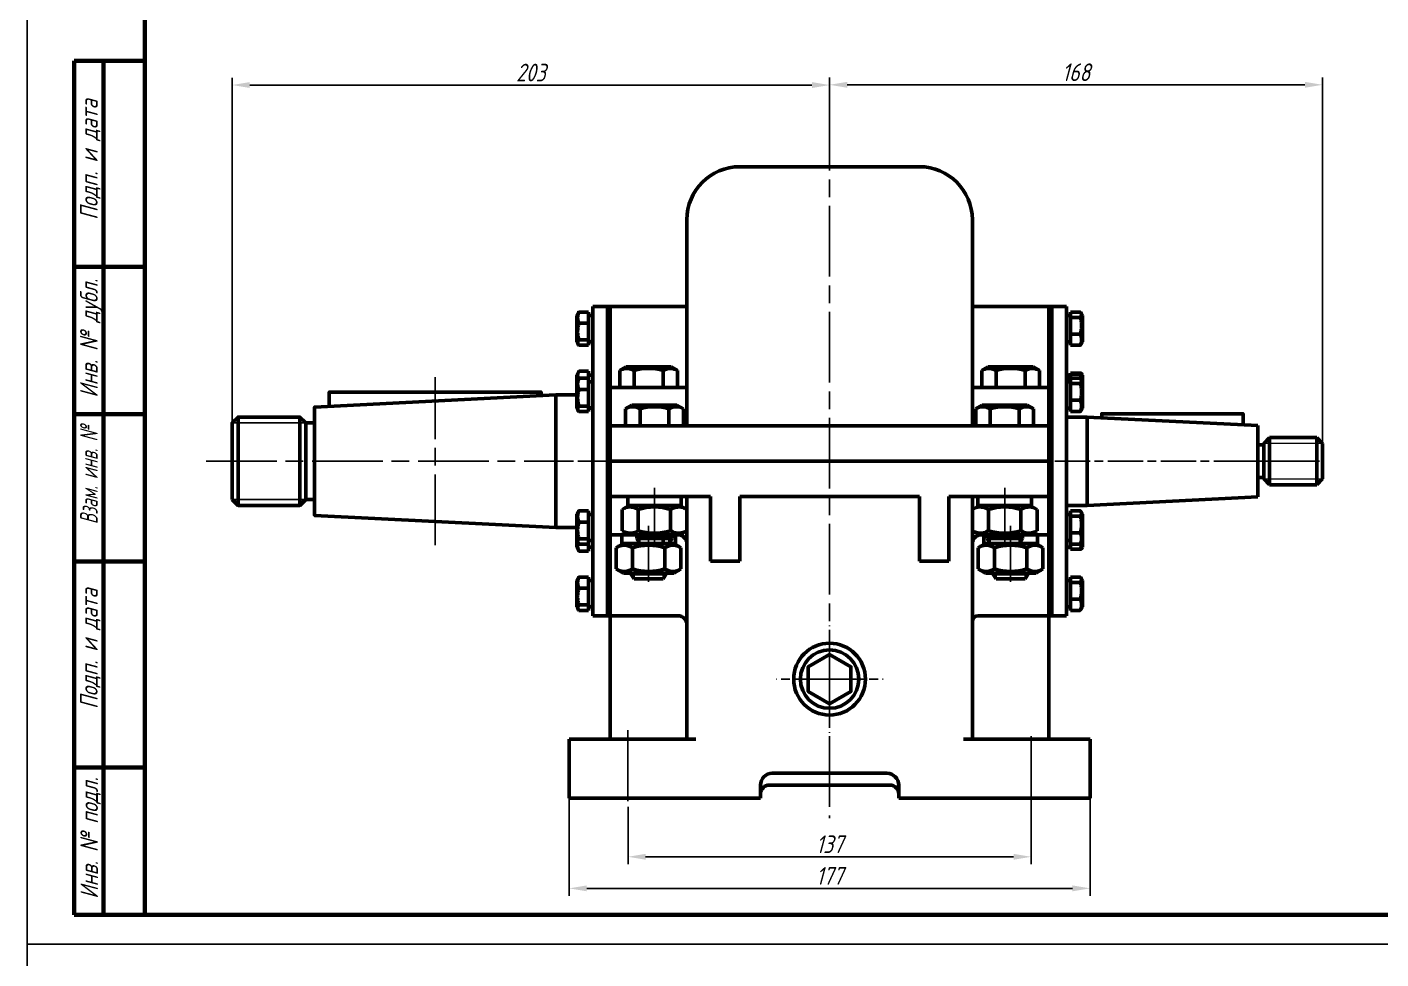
# Model space of a CAD drawing. Header units: millimetres. Extents: x 5133 to 6360, y 1254 to 2395.
# Drawn here: x 5136.1 to 5366.1, y 1548.4 to 1706.6 of the extents above; entities that cross this region are included whole.
import ezdxf
from ezdxf.enums import TextEntityAlignment as Align

# ---------------------------------------------------------------- set-up
doc = ezdxf.new("R2010")
doc.units = ezdxf.units.MM
for name, pattern in [('AM_ISO08W050', [18, 12, -1.5, 3, -1.5]), ('AM_ISO08W050x2', [9, 6, -0.75, 1.5, -0.75]), ('Amconstr', [9999, 9999, 0])]:
    doc.linetypes.add(name, pattern=pattern)
for name, color, linetype, lineweight in [('AM_0N', 7, 'Continuous', 50), ('AM_4N', 3, 'Continuous', 25), ('AM_7', 4, 'AM_ISO08W050', 25), ('AM_7N', 4, 'AM_ISO08W050', 25), ('AM_CL', 1, 'Amconstr', 25), ('AM_VIS', 7, 'Continuous', 50)]:
    doc.layers.add(name, color=color, linetype=linetype, lineweight=lineweight)
doc.styles.add('GOST', font='GOST.shx', dxfattribs={"oblique": 15})
doc.dimstyles.new('GOST', dxfattribs={"dimscale": 0, "dimtxt": 3, "dimasz": 3, "dimexe": 1.25, "dimexo": 0, "dimtad": 1, "dimtoh": 1, "dimdec": 3, "dimdsep": 46, "dimtxsty": 'GOST', "dimcen": 5, "dimadec": 3, "dimazin": 2, "dimtfac": 1, "dimtdec": 4, "dimtmove": 1, "dimatfit": 3, "dimfxl": 0, "dimtolj": 1, "dimtzin": 0, "dimarcsym": 0})

# ---------------------------------------------------------------- blocks, each defined once
blk = doc.blocks.new('*D27')
at = {"color": 0, "lineweight": -2}
for p, q in [((5238.16, 1574.16), (5238.16, 1564.44)), ((5306.66, 1574.16), (5306.66, 1564.44)), ((5241.16, 1565.69), (5303.66, 1565.69))]:
    blk.add_line(p, q, dxfattribs=at)
at = {"color": 0, "lineweight": 20}
for points in [[(5241.16, 1566.19), (5241.16, 1565.19), (5238.16, 1565.69)], [(5303.66, 1566.19), (5303.66, 1565.19), (5306.66, 1565.69)]]:
    blk.add_solid(points, dxfattribs=at)
at = {"layer": 'Defpoints', "color": 0, "lineweight": 20}
for p in [(5238.16, 1574.16), (5306.66, 1574.16), (5306.66, 1565.69)]:
    blk.add_point(p, dxfattribs=at)
at = {"color": 0, "lineweight": 20, "insert": (5272.41, 1567.82), "char_height": 3, "attachment_point": 5, "style": 'GOST'}
blk.add_mtext('\\A1;\\A1;137 ', dxfattribs=at)
blk = doc.blocks.new('*D28')
at = {"color": 0, "lineweight": -2}
for p, q in [((5272.41, 1694.2), (5272.41, 1698.02)), ((5356.16, 1635.86), (5356.16, 1698.02)), ((5275.41, 1696.77), (5353.16, 1696.77))]:
    blk.add_line(p, q, dxfattribs=at)
at = {"color": 0, "lineweight": 20}
for points in [[(5275.41, 1697.27), (5275.41, 1696.27), (5272.41, 1696.77)], [(5353.16, 1697.27), (5353.16, 1696.27), (5356.16, 1696.77)]]:
    blk.add_solid(points, dxfattribs=at)
at = {"layer": 'Defpoints', "color": 0, "lineweight": 20}
for p in [(5356.16, 1696.77), (5272.41, 1694.2), (5356.16, 1635.86)]:
    blk.add_point(p, dxfattribs=at)
at = {"color": 0, "lineweight": 20, "insert": (5314.28, 1698.9), "char_height": 3, "attachment_point": 5, "style": 'GOST'}
blk.add_mtext('\\A1;\\A1;168 ', dxfattribs=at)
blk = doc.blocks.new('*D29')
at = {"color": 0, "lineweight": -2}
for p, q in [((5170.91, 1639.36), (5170.91, 1697.98)), ((5272.41, 1694.2), (5272.41, 1697.98)), ((5173.91, 1696.73), (5269.41, 1696.73))]:
    blk.add_line(p, q, dxfattribs=at)
at = {"color": 0, "lineweight": 20}
for points in [[(5173.91, 1697.23), (5173.91, 1696.23), (5170.91, 1696.73)], [(5269.41, 1697.23), (5269.41, 1696.23), (5272.41, 1696.73)]]:
    blk.add_solid(points, dxfattribs=at)
at = {"layer": 'Defpoints', "color": 0, "lineweight": 20}
for p in [(5272.41, 1696.73), (5272.41, 1694.2), (5170.91, 1639.36)]:
    blk.add_point(p, dxfattribs=at)
at = {"color": 0, "lineweight": 20, "insert": (5221.66, 1698.85), "char_height": 3, "attachment_point": 5, "style": 'GOST'}
blk.add_mtext('\\A1;\\A1;203 ', dxfattribs=at)
blk = doc.blocks.new('*D40')
at = {"color": 0, "lineweight": -2}
for p, q in [((5228.16, 1575.66), (5228.16, 1559.08)), ((5316.66, 1575.66), (5316.66, 1559.08)), ((5231.16, 1560.33), (5313.66, 1560.33))]:
    blk.add_line(p, q, dxfattribs=at)
at = {"color": 0, "lineweight": 20}
for points in [[(5231.16, 1560.83), (5231.16, 1559.83), (5228.16, 1560.33)], [(5313.66, 1560.83), (5313.66, 1559.83), (5316.66, 1560.33)]]:
    blk.add_solid(points, dxfattribs=at)
at = {"layer": 'Defpoints', "color": 0, "lineweight": 20}
for p in [(5228.16, 1575.66), (5316.66, 1575.66), (5316.66, 1560.33)]:
    blk.add_point(p, dxfattribs=at)
at = {"color": 0, "lineweight": 20, "insert": (5272.41, 1562.45), "char_height": 3, "attachment_point": 5, "style": 'GOST'}
blk.add_mtext('\\A1;\\A1;177 ', dxfattribs=at)

msp = doc.modelspace()

# ---------------------------------------------------------------- linework, layer by layer
at = {"color": 1, "lineweight": 25}
for p, q in [((5136.07034, 1550.85127), (5136.07034, 2391.85127)), ((5730.07034, 1550.85127), (5136.07034, 1550.85127)), ((5136.07034, 1253.85127), (5136.07034, 1550.85127)), ((5136.07034, 1550.85127), (5556.07034, 1550.85127))]:
    msp.add_line(p, q, dxfattribs=at)
at = {"color": 7, "lineweight": 60}
for p, q in [((5156.07034, 1555.85127), (5156.07034, 2386.85127)), ((5156.07034, 1700.85127), (5144.07034, 1700.85127)), ((5144.07034, 1555.85127), (5144.07034, 1700.85127)), ((5149.07034, 1555.85127), (5149.07034, 1700.85127)), ((5156.07034, 1700.85127), (5156.07034, 1555.85127)), ((5156.07034, 1665.85127), (5144.07034, 1665.85127)), ((5156.07034, 1640.85127), (5144.07034, 1640.85127)), ((5156.07034, 1615.85127), (5144.07034, 1615.85127)), ((5156.07034, 1580.85127), (5144.07034, 1580.85127)), ((5156.07034, 1555.85127), (5144.07034, 1555.85127)), ((5725.07034, 1555.85127), (5156.07034, 1555.85127))]:
    msp.add_line(p, q, dxfattribs=at)
at = {"color": 5, "lineweight": 20}
for p, q in [((5356.15668, 1635.86226), (5346.15668, 1635.86226)), ((5346.15668, 1629.86226), (5356.15668, 1629.86226))]:
    msp.add_line(p, q, dxfattribs=at)
at = {"layer": 'AM_0N'}
for p, q in [((5236.74793, 1648.23655), (5237.83168, 1648.86226)), ((5236.74793, 1648.23655), (5236.74793, 1645.36226)), ((5245.48168, 1648.86226), (5237.83168, 1648.86226)), ((5239.20167, 1648.23655), (5239.20167, 1645.36226)), ((5244.1117, 1648.23655), (5244.1117, 1645.36226)), ((5246.56543, 1648.23655), (5245.48168, 1648.86226)), ((5246.56543, 1648.23655), (5246.56543, 1645.36226)), ((5298.24793, 1648.23655), (5299.33168, 1648.86226)), ((5298.24793, 1648.23655), (5298.24793, 1645.36226)), ((5306.98168, 1648.86226), (5299.33168, 1648.86226)), ((5300.70167, 1648.23655), (5300.70167, 1645.36226)), ((5305.6117, 1648.23655), (5305.6117, 1645.36226)), ((5308.06543, 1648.23655), (5306.98168, 1648.86226)), ((5308.06543, 1648.23655), (5308.06543, 1645.36226)), ((5236.74793, 1645.36226), (5238.65668, 1645.36226)), ((5244.65668, 1645.36226), (5238.65668, 1645.36226)), ((5238.65668, 1645.36226), (5244.65668, 1645.36226)), ((5244.65668, 1645.36226), (5246.56543, 1645.36226)), ((5298.24793, 1645.36226), (5300.15668, 1645.36226)), ((5306.15668, 1645.36226), (5300.15668, 1645.36226)), ((5300.15668, 1645.36226), (5306.15668, 1645.36226)), ((5306.15668, 1645.36226), (5308.06543, 1645.36226)), ((5237.74793, 1641.73655), (5238.83168, 1642.36226)), ((5246.48168, 1642.36226), (5238.83168, 1642.36226)), ((5247.56543, 1641.73655), (5246.48168, 1642.36226)), ((5297.24793, 1641.73655), (5298.33168, 1642.36226)), ((5305.98168, 1642.36226), (5298.33168, 1642.36226)), ((5307.06543, 1641.73655), (5305.98168, 1642.36226)), ((5237.74793, 1641.73655), (5237.74793, 1638.86226)), ((5240.20167, 1641.73655), (5240.20167, 1638.86226)), ((5245.1117, 1641.73655), (5245.1117, 1638.86226)), ((5247.56543, 1641.73655), (5247.56543, 1638.86226)), ((5297.24793, 1641.73655), (5297.24793, 1638.86226)), ((5299.70167, 1641.73655), (5299.70167, 1638.86226)), ((5304.6117, 1641.73655), (5304.6117, 1638.86226)), ((5307.06543, 1641.73655), (5307.06543, 1638.86226)), ((5237.74793, 1638.86226), (5239.65668, 1638.86226)), ((5245.65668, 1638.86226), (5239.65668, 1638.86226)), ((5239.65668, 1638.86226), (5245.65668, 1638.86226)), ((5245.65668, 1638.86226), (5247.56543, 1638.86226)), ((5297.24793, 1638.86226), (5299.15668, 1638.86226)), ((5305.15668, 1638.86226), (5299.15668, 1638.86226)), ((5299.15668, 1638.86226), (5305.15668, 1638.86226)), ((5305.15668, 1638.86226), (5307.06543, 1638.86226)), ((5238.10668, 1626.86226), (5238.10668, 1625.36226)), ((5241.81073, 1626.86226), (5238.10668, 1626.86226)), ((5247.20668, 1626.86226), (5242.41073, 1626.86226)), ((5247.20668, 1625.36226), (5247.20668, 1626.86226)), ((5297.60668, 1626.86226), (5297.60668, 1625.36226)), ((5301.31073, 1626.86226), (5297.60668, 1626.86226)), ((5306.70668, 1626.86226), (5301.91073, 1626.86226)), ((5306.70668, 1625.36226), (5306.70668, 1626.86226)), ((5237.17043, 1624.66294), (5238.38168, 1625.36226)), ((5237.17043, 1624.66294), (5237.17043, 1621.06157)), ((5242.35668, 1625.36226), (5238.10668, 1625.36226)), ((5246.93168, 1625.36226), (5238.38168, 1625.36226)), ((5239.91356, 1624.66294), (5239.91356, 1621.06157)), ((5247.20668, 1625.36226), (5242.95668, 1625.36226)), ((5245.39981, 1624.66294), (5245.39981, 1621.06157)), ((5248.14293, 1624.66294), (5246.93168, 1625.36226)), ((5248.14293, 1624.66294), (5248.14293, 1621.06157)), ((5296.67043, 1624.66294), (5297.88168, 1625.36226)), ((5296.67043, 1624.66294), (5296.67043, 1621.06157)), ((5301.85668, 1625.36226), (5297.60668, 1625.36226)), ((5306.43168, 1625.36226), (5297.88168, 1625.36226)), ((5299.41356, 1624.66294), (5299.41356, 1621.06157)), ((5306.70668, 1625.36226), (5302.45668, 1625.36226)), ((5304.89981, 1624.66294), (5304.89981, 1621.06157)), ((5307.64293, 1624.66294), (5306.43168, 1625.36226)), ((5307.64293, 1624.66294), (5307.64293, 1621.06157)), ((5237.10668, 1620.36226), (5237.10668, 1618.86226)), ((5240.81073, 1620.36226), (5237.10668, 1620.36226)), ((5237.17043, 1621.06157), (5238.38168, 1620.36226)), ((5246.93168, 1620.36226), (5238.38168, 1620.36226)), ((5239.65668, 1620.36226), (5239.65668, 1619.73726)), ((5240.19345, 1618.86226), (5239.65668, 1619.73726)), ((5239.65668, 1619.73726), (5245.65668, 1619.73726)), ((5246.20668, 1620.36226), (5241.41073, 1620.36226)), ((5245.65668, 1619.73726), (5245.11992, 1618.86226)), ((5245.65668, 1620.36226), (5245.65668, 1619.73726)), ((5246.20668, 1618.86226), (5246.20668, 1620.36226)), ((5248.14293, 1621.06157), (5246.93168, 1620.36226)), ((5296.67043, 1621.06157), (5297.88168, 1620.36226)), ((5306.43168, 1620.36226), (5297.88168, 1620.36226)), ((5298.60668, 1620.36226), (5298.60668, 1618.86226)), ((5302.31073, 1620.36226), (5298.60668, 1620.36226)), ((5299.15668, 1620.36226), (5299.15668, 1619.73726)), ((5299.69345, 1618.86226), (5299.15668, 1619.73726)), ((5299.15668, 1619.73726), (5305.15668, 1619.73726)), ((5307.70668, 1620.36226), (5302.91073, 1620.36226)), ((5305.15668, 1619.73726), (5304.61992, 1618.86226)), ((5305.15668, 1620.36226), (5305.15668, 1619.73726)), ((5307.64293, 1621.06157), (5306.43168, 1620.36226)), ((5307.70668, 1618.86226), (5307.70668, 1620.36226)), ((5236.17043, 1618.16294), (5237.38168, 1618.86226)), ((5236.17043, 1618.16294), (5236.17043, 1614.56157)), ((5241.35668, 1618.86226), (5237.10668, 1618.86226)), ((5245.93168, 1618.86226), (5237.38168, 1618.86226)), ((5238.91356, 1618.16294), (5238.91356, 1614.56157)), ((5240.19345, 1618.86226), (5245.11992, 1618.86226)), ((5246.20668, 1618.86226), (5241.95668, 1618.86226)), ((5244.39981, 1618.16294), (5244.39981, 1614.56157)), ((5247.14293, 1618.16294), (5245.93168, 1618.86226)), ((5247.14293, 1618.16294), (5247.14293, 1614.56157)), ((5297.67043, 1618.16294), (5298.88168, 1618.86226)), ((5297.67043, 1618.16294), (5297.67043, 1614.56157)), ((5302.85668, 1618.86226), (5298.60668, 1618.86226)), ((5307.43168, 1618.86226), (5298.88168, 1618.86226)), ((5299.69345, 1618.86226), (5304.61992, 1618.86226)), ((5300.41356, 1618.16294), (5300.41356, 1614.56157)), ((5307.70668, 1618.86226), (5303.45668, 1618.86226)), ((5305.89981, 1618.16294), (5305.89981, 1614.56157)), ((5308.64293, 1618.16294), (5307.43168, 1618.86226)), ((5308.64293, 1618.16294), (5308.64293, 1614.56157)), ((5236.17043, 1614.56157), (5237.38168, 1613.86226)), ((5245.93168, 1613.86226), (5237.38168, 1613.86226)), ((5238.65668, 1613.86226), (5238.65668, 1613.73726)), ((5239.19345, 1612.86226), (5238.65668, 1613.73726)), ((5238.65668, 1613.73726), (5244.65668, 1613.73726)), ((5239.19345, 1612.86226), (5244.11992, 1612.86226)), ((5244.65668, 1613.73726), (5244.11992, 1612.86226)), ((5244.65668, 1613.86226), (5244.65668, 1613.73726)), ((5247.14293, 1614.56157), (5245.93168, 1613.86226)), ((5297.67043, 1614.56157), (5298.88168, 1613.86226)), ((5307.43168, 1613.86226), (5298.88168, 1613.86226)), ((5300.15668, 1613.86226), (5300.15668, 1613.73726)), ((5300.69345, 1612.86226), (5300.15668, 1613.73726)), ((5300.15668, 1613.73726), (5306.15668, 1613.73726)), ((5300.69345, 1612.86226), (5305.61992, 1612.86226)), ((5306.15668, 1613.73726), (5305.61992, 1612.86226)), ((5306.15668, 1613.86226), (5306.15668, 1613.73726)), ((5308.64293, 1614.56157), (5307.43168, 1613.86226))]:
    msp.add_line(p, q, dxfattribs=at)
for centre, radius, start, end in [((5237.9748, 1646.4479), 2.16899, 55.5531276, 115.5531276), ((5241.65668, 1640.50322), 8.11366, 72.387526, 107.612474), ((5245.33857, 1646.4479), 2.16899, 64.4468724, 124.4468724), ((5299.4748, 1646.4479), 2.16899, 55.5531276, 115.5531276), ((5303.15668, 1640.50322), 8.11366, 72.387526, 107.612474), ((5306.83857, 1646.4479), 2.16899, 64.4468724, 124.4468724), ((5238.9748, 1639.9479), 2.16899, 55.5531276, 115.5531276), ((5242.65668, 1634.00322), 8.11366, 72.387526, 107.612474), ((5246.33857, 1639.9479), 2.16899, 64.4468724, 124.4468724), ((5298.4748, 1639.9479), 2.16899, 55.5531276, 115.5531276), ((5302.15668, 1634.00322), 8.11366, 72.387526, 107.612474), ((5305.83857, 1639.9479), 2.16899, 64.4468724, 124.4468724), ((5238.542, 1622.66271), 2.42531, 55.5615306, 115.5615306), ((5242.65668, 1616.02439), 9.06362, 72.3830312, 107.6169688), ((5246.77137, 1622.66271), 2.42531, 64.4384694, 124.4384694), ((5298.042, 1622.66271), 2.42531, 55.5615306, 115.5615306), ((5302.15668, 1616.02439), 9.06362, 72.3830312, 107.6169688), ((5306.27137, 1622.66271), 2.42531, 64.4384694, 124.4384694), ((5238.542, 1623.06181), 2.42531, 244.4384694, 304.4384694), ((5242.65668, 1629.70012), 9.06362, 252.3830312, 287.6169688), ((5246.77137, 1623.06181), 2.42531, 235.5615306, 295.5615306), ((5298.042, 1623.06181), 2.42531, 244.4384694, 304.4384694), ((5302.15668, 1629.70012), 9.06362, 252.3830312, 287.6169688), ((5306.27137, 1623.06181), 2.42531, 235.5615306, 295.5615306), ((5237.542, 1616.16271), 2.42531, 55.5615306, 115.5615306), ((5241.65668, 1609.52439), 9.06362, 72.3830312, 107.6169688), ((5245.77137, 1616.16271), 2.42531, 64.4384694, 124.4384694), ((5299.042, 1616.16271), 2.42531, 55.5615306, 115.5615306), ((5303.15668, 1609.52439), 9.06362, 72.3830312, 107.6169688), ((5307.27137, 1616.16271), 2.42531, 64.4384694, 124.4384694), ((5237.542, 1616.56181), 2.42531, 244.4384694, 304.4384694), ((5241.65668, 1623.20012), 9.06362, 252.3830312, 287.6169688), ((5245.77137, 1616.56181), 2.42531, 235.5615306, 295.5615306), ((5299.042, 1616.56181), 2.42531, 244.4384694, 304.4384694), ((5303.15668, 1623.20012), 9.06362, 252.3830312, 287.6169688), ((5307.27137, 1616.56181), 2.42531, 235.5615306, 295.5615306)]:
    msp.add_arc(centre, radius, start, end, dxfattribs=at)
at = {"layer": 'AM_4N'}
for p, q in [((5240.19345, 1620.36226), (5240.19345, 1618.86226)), ((5245.11992, 1620.36226), (5245.11992, 1618.86226)), ((5299.69345, 1620.36226), (5299.69345, 1618.86226)), ((5304.61992, 1620.36226), (5304.61992, 1618.86226)), ((5239.19345, 1613.86226), (5239.19345, 1612.86226)), ((5244.11992, 1613.86226), (5244.11992, 1612.86226)), ((5300.69345, 1613.86226), (5300.69345, 1612.86226)), ((5305.61992, 1613.86226), (5305.61992, 1612.86226))]:
    msp.add_line(p, q, dxfattribs=at)
at = {"layer": 'AM_7'}
for p, q in [((5272.40668, 1694.19937), (5272.40668, 1572.24206)), ((5205.40668, 1618.61226), (5205.40668, 1647.11226)), ((5166.4937, 1632.86226), (5227.40668, 1632.86226)), ((5343.65668, 1632.86226), (5356.65668, 1632.86226)), ((5238.15668, 1587.16226), (5238.15668, 1574.16226)), ((5306.65668, 1574.16226), (5306.65668, 1587.16226))]:
    msp.add_line(p, q, dxfattribs=at)
at = {"layer": 'AM_7', "linetype": 'AM_ISO08W050x2'}
for p, q in [((5343.65668, 1632.86226), (5224.40668, 1632.86226)), ((5242.65668, 1623.86226), (5242.65668, 1628.36226)), ((5302.15668, 1623.86226), (5302.15668, 1628.36226)), ((5241.65668, 1617.36226), (5241.65668, 1621.86226)), ((5303.15668, 1617.36226), (5303.15668, 1621.86226)), ((5272.40668, 1595.86226), (5272.40668, 1604.95947)), ((5272.40668, 1595.86226), (5263.30947, 1595.86226)), ((5272.40668, 1595.86226), (5281.5039, 1595.86226)), ((5272.40668, 1595.86226), (5272.40668, 1586.76504))]:
    msp.add_line(p, q, dxfattribs=at)
at = {"layer": 'AM_7N', "linetype": 'AM_ISO08W050x2'}
for p, q in [((5242.65668, 1626.86226), (5242.65668, 1618.86226)), ((5302.15668, 1626.86226), (5302.15668, 1618.86226)), ((5241.65668, 1620.36226), (5241.65668, 1612.36226)), ((5303.15668, 1620.36226), (5303.15668, 1612.36226))]:
    msp.add_line(p, q, dxfattribs=at)
at = {"layer": 'AM_CL'}
for p, q in [((5170.90668, 1639.36226), (5183.40668, 1639.36226)), ((5170.90668, 1626.36226), (5183.40668, 1626.36226))]:
    msp.add_line(p, q, dxfattribs=at)
at = {"layer": 'AM_VIS'}
for p, q in [((5257.15668, 1682.86226), (5287.65668, 1682.86226)), ((5248.15668, 1638.86226), (5248.15668, 1673.86226)), ((5296.65668, 1673.86226), (5296.65668, 1638.86226)), ((5232.15668, 1659.11226), (5232.15668, 1606.61226)), ((5234.65668, 1659.11226), (5232.15668, 1659.11226)), ((5234.65668, 1606.61226), (5234.65668, 1659.11226)), ((5234.65668, 1659.11226), (5234.65668, 1606.61226)), ((5234.65668, 1659.11226), (5235.15668, 1659.11226)), ((5235.15668, 1659.11226), (5235.15668, 1645.36226)), ((5235.15668, 1645.36226), (5235.15668, 1659.11226)), ((5248.15668, 1659.11226), (5235.15668, 1659.11226)), ((5309.65668, 1659.11226), (5296.65668, 1659.11226)), ((5309.65668, 1645.36226), (5309.65668, 1659.11226)), ((5309.65668, 1645.36226), (5309.65668, 1659.11226)), ((5310.15668, 1659.11226), (5309.65668, 1659.11226)), ((5310.15668, 1659.11226), (5310.15668, 1606.61226)), ((5310.15668, 1610.12909), (5310.15668, 1659.11226)), ((5310.15668, 1659.11226), (5312.65668, 1659.11226)), ((5312.65668, 1610.12909), (5312.65668, 1659.11226)), ((5229.45668, 1657.61226), (5229.67913, 1657.99754)), ((5229.45668, 1653.11226), (5229.45668, 1657.61226)), ((5231.45668, 1658.19091), (5229.82475, 1658.19091)), ((5231.45668, 1656.27553), (5229.82475, 1656.27553)), ((5231.45668, 1656.27553), (5231.45668, 1658.19091)), ((5232.15668, 1657.58726), (5231.45668, 1657.58726)), ((5231.45668, 1653.44759), (5231.45668, 1656.27553)), ((5312.65668, 1657.58726), (5313.35668, 1657.58726)), ((5313.35668, 1658.19117), (5314.98862, 1658.19117)), ((5313.35668, 1658.19117), (5313.35668, 1657.27887)), ((5313.35668, 1657.27887), (5313.35668, 1654.44776)), ((5313.35668, 1657.27887), (5314.98862, 1657.27887)), ((5315.35668, 1657.61226), (5315.13376, 1657.99837)), ((5315.35668, 1657.61226), (5315.35668, 1655.81321)), ((5313.35668, 1654.44776), (5313.35668, 1652.53334)), ((5314.98862, 1654.44776), (5313.35668, 1654.44776)), ((5315.35668, 1655.81321), (5315.35668, 1653.11226)), ((5229.45668, 1653.11226), (5229.67913, 1652.72697)), ((5231.45668, 1653.44759), (5229.82475, 1653.44759)), ((5231.45668, 1652.5336), (5229.82475, 1652.5336)), ((5231.45668, 1652.5336), (5231.45668, 1653.44759)), ((5232.15668, 1653.13726), (5231.84133, 1653.13726)), ((5312.65668, 1653.13726), (5313.35668, 1653.13726)), ((5313.35668, 1652.53334), (5314.98862, 1652.53334)), ((5315.35668, 1653.11226), (5315.13376, 1652.72614)), ((5229.45668, 1647.48662), (5229.77134, 1648.03163)), ((5229.45668, 1647.24915), (5229.45668, 1647.48662)), ((5229.45668, 1646.36226), (5229.45668, 1647.24915)), ((5229.82475, 1648.11885), (5231.45668, 1648.11885)), ((5231.45668, 1646.94091), (5229.82475, 1646.94091)), ((5231.45668, 1646.94091), (5231.45668, 1648.11885)), ((5232.15668, 1647.46162), (5231.45668, 1647.46162)), ((5231.45668, 1645.02553), (5231.45668, 1646.94091)), ((5312.65668, 1647.46162), (5313.35668, 1647.46162)), ((5313.35668, 1647.81936), (5313.35668, 1647.6469)), ((5313.35668, 1647.81936), (5314.98862, 1647.81936)), ((5313.35668, 1647.6469), (5313.35668, 1646.94117)), ((5313.35668, 1647.6469), (5314.98862, 1647.6469)), ((5313.35668, 1646.94117), (5314.98862, 1646.94117)), ((5313.35668, 1646.94117), (5313.35668, 1646.02887)), ((5315.35668, 1647.48662), (5315.2092, 1647.74207)), ((5315.35668, 1647.48662), (5315.35668, 1646.36226)), ((5229.45668, 1646.36226), (5229.67913, 1646.74754)), ((5229.45668, 1641.86226), (5229.45668, 1646.36226)), ((5231.45668, 1645.02553), (5229.82475, 1645.02553)), ((5232.15668, 1646.33726), (5231.45668, 1646.33726)), ((5231.45668, 1642.19759), (5231.45668, 1645.02553)), ((5235.15668, 1645.36226), (5235.15668, 1638.86226)), ((5248.15668, 1645.36226), (5235.15668, 1645.36226)), ((5309.65668, 1645.36226), (5296.65668, 1645.36226)), ((5309.65668, 1645.36226), (5309.65668, 1638.86226)), ((5312.65668, 1646.33726), (5313.35668, 1646.33726)), ((5313.35668, 1646.02887), (5313.35668, 1643.19776)), ((5313.35668, 1646.02887), (5314.98862, 1646.02887)), ((5315.35668, 1646.36226), (5315.13376, 1646.74837)), ((5315.35668, 1646.36226), (5315.35668, 1644.56321)), ((5315.35668, 1644.56321), (5315.35668, 1641.86226)), ((5225.90668, 1621.61226), (5225.90668, 1644.11226)), ((5225.90668, 1623.07158), (5225.90668, 1644.11226)), ((5229.45668, 1644.11226), (5225.90668, 1644.11226)), ((5313.35668, 1643.19776), (5313.35668, 1641.28334)), ((5314.98862, 1643.19776), (5313.35668, 1643.19776)), ((5171.90668, 1625.36226), (5171.90668, 1640.36226)), ((5182.40668, 1625.36226), (5182.40668, 1640.36226)), ((5229.45668, 1641.86226), (5229.67913, 1641.47697)), ((5231.45668, 1642.19759), (5229.82475, 1642.19759)), ((5231.45668, 1641.2836), (5229.82475, 1641.2836)), ((5231.45668, 1641.2836), (5231.45668, 1642.19759)), ((5232.15668, 1641.88726), (5231.84133, 1641.88726)), ((5312.65668, 1641.88726), (5313.35668, 1641.88726)), ((5312.65668, 1640.36226), (5316.15668, 1640.36226)), ((5313.35668, 1641.28334), (5314.98862, 1641.28334)), ((5315.35668, 1641.86226), (5315.13376, 1641.47614)), ((5345.15668, 1638.91226), (5316.15668, 1640.36226)), ((5316.15668, 1640.36226), (5316.15668, 1639.48935)), ((5235.15668, 1638.86226), (5235.15668, 1632.86226)), ((5235.15668, 1638.86226), (5242.65668, 1638.86226)), ((5302.15668, 1638.86226), (5242.65668, 1638.86226)), ((5302.15668, 1638.86226), (5309.65668, 1638.86226)), ((5309.65668, 1638.86226), (5309.65668, 1632.86226)), ((5316.15668, 1639.48935), (5316.15668, 1625.36226)), ((5345.15668, 1638.91226), (5345.15668, 1638.20811)), ((5345.15668, 1638.20811), (5345.15668, 1626.81226)), ((5345.15668, 1635.61226), (5346.15668, 1635.61226)), ((5346.15668, 1635.86226), (5347.15668, 1636.86226)), ((5346.15668, 1629.86226), (5346.15668, 1635.86226)), ((5347.15668, 1636.86226), (5347.15668, 1628.86226)), ((5347.15668, 1636.86226), (5355.15668, 1636.86226)), ((5355.15668, 1628.86226), (5355.15668, 1636.86226)), ((5356.15668, 1635.86226), (5355.15668, 1636.86226)), ((5356.15668, 1635.86226), (5356.15668, 1629.86226)), ((5235.15668, 1626.86226), (5235.15668, 1632.86226)), ((5235.15668, 1632.86226), (5242.65668, 1632.86226)), ((5242.65668, 1632.86226), (5235.15668, 1632.86226)), ((5302.15668, 1632.86226), (5242.65668, 1632.86226)), ((5242.65668, 1632.86226), (5302.15668, 1632.86226)), ((5302.15668, 1632.86226), (5309.65668, 1632.86226)), ((5309.65668, 1632.86226), (5302.15668, 1632.86226)), ((5309.65668, 1626.86226), (5309.65668, 1632.86226)), ((5345.15668, 1630.11226), (5346.15668, 1630.11226)), ((5346.15668, 1629.86226), (5347.15668, 1628.86226)), ((5347.15668, 1628.86226), (5355.15668, 1628.86226)), ((5356.15668, 1629.86226), (5355.15668, 1628.86226)), ((5235.15668, 1626.86226), (5235.15668, 1625.86226)), ((5242.65668, 1626.86226), (5235.15668, 1626.86226)), ((5242.65668, 1626.86226), (5252.15668, 1626.86226)), ((5248.15668, 1585.66226), (5248.15668, 1626.86226)), ((5252.15668, 1626.86226), (5252.15668, 1615.87384)), ((5257.15668, 1626.86226), (5287.65668, 1626.86226)), ((5257.15668, 1615.87384), (5257.15668, 1626.86226)), ((5287.65668, 1626.86226), (5287.65668, 1615.87384)), ((5292.65668, 1615.87384), (5292.65668, 1626.86226)), ((5292.65668, 1626.86226), (5302.15668, 1626.86226)), ((5296.65668, 1585.66226), (5296.65668, 1626.86226)), ((5309.65668, 1626.86226), (5302.15668, 1626.86226)), ((5309.65668, 1620.36226), (5309.65668, 1626.86226)), ((5345.15668, 1626.81226), (5316.15668, 1625.36226)), ((5229.45668, 1623.86226), (5229.67913, 1624.24754)), ((5229.45668, 1619.36226), (5229.45668, 1623.86226)), ((5231.45668, 1624.44091), (5229.82475, 1624.44091)), ((5231.45668, 1622.52553), (5231.45668, 1624.44091)), ((5232.15668, 1623.83726), (5231.45668, 1623.83726)), ((5235.15668, 1620.36226), (5235.15668, 1625.86226)), ((5312.65668, 1625.36226), (5316.15668, 1625.36226)), ((5312.65668, 1623.83726), (5313.35668, 1623.83726)), ((5313.35668, 1624.44117), (5314.98862, 1624.44117)), ((5313.35668, 1624.44117), (5313.35668, 1623.52887)), ((5315.35668, 1623.86226), (5315.13376, 1624.24837)), ((5315.35668, 1623.86226), (5315.35668, 1622.06321)), ((5225.90668, 1621.61226), (5225.90668, 1623.07158)), ((5229.45668, 1621.61226), (5225.90668, 1621.61226)), ((5231.45668, 1622.52553), (5229.82475, 1622.52553)), ((5231.45668, 1619.69759), (5231.45668, 1622.52553)), ((5313.35668, 1623.52887), (5313.35668, 1620.69776)), ((5313.35668, 1623.52887), (5314.98862, 1623.52887)), ((5315.35668, 1622.06321), (5315.35668, 1619.36226)), ((5229.45668, 1619.36226), (5229.67913, 1618.97697)), ((5229.45668, 1618.23789), (5229.45668, 1619.36226)), ((5231.45668, 1619.69759), (5229.82475, 1619.69759)), ((5231.45668, 1618.7836), (5231.45668, 1619.69759)), ((5232.15668, 1619.38726), (5231.84133, 1619.38726)), ((5235.15668, 1620.36226), (5235.15668, 1619.61901)), ((5235.15668, 1620.36226), (5246.65668, 1620.36226)), ((5235.15668, 1619.61901), (5235.15668, 1606.61226)), ((5235.15668, 1619.61901), (5235.15668, 1606.61226)), ((5247.65668, 1620.36226), (5236.34134, 1620.36226)), ((5244.15668, 1618.86226), (5244.15668, 1620.36226)), ((5309.15668, 1620.36226), (5297.84134, 1620.36226)), ((5298.15668, 1620.36226), (5309.65668, 1620.36226)), ((5309.65668, 1619.61901), (5309.65668, 1620.36226)), ((5309.65668, 1606.61226), (5309.65668, 1619.61901)), ((5309.65668, 1619.61901), (5309.65668, 1606.61226)), ((5312.65668, 1619.38726), (5313.35668, 1619.38726)), ((5313.35668, 1620.69776), (5313.35668, 1618.78334)), ((5314.98862, 1620.69776), (5313.35668, 1620.69776)), ((5315.35668, 1619.36226), (5315.13376, 1618.97614)), ((5315.35668, 1619.36226), (5315.35668, 1618.23789)), ((5229.45668, 1618.23789), (5229.77134, 1617.69289)), ((5231.45668, 1618.7836), (5229.82475, 1618.7836)), ((5231.45668, 1617.60566), (5229.82475, 1617.60566)), ((5231.45668, 1617.60566), (5231.45668, 1618.7836)), ((5232.15668, 1618.26289), (5231.45668, 1618.26289)), ((5312.65668, 1618.26289), (5313.35668, 1618.26289)), ((5313.35668, 1618.78334), (5314.98862, 1618.78334)), ((5313.35668, 1618.78334), (5313.35668, 1617.90515)), ((5313.35668, 1617.90515), (5314.98862, 1617.90515)), ((5315.35668, 1618.23789), (5315.2092, 1617.98244)), ((5257.15668, 1615.87384), (5252.15668, 1615.87384)), ((5292.65668, 1615.87384), (5287.65668, 1615.87384)), ((5229.45668, 1612.61226), (5229.67913, 1612.99754)), ((5229.45668, 1608.11226), (5229.45668, 1612.61226)), ((5231.45668, 1613.19091), (5229.82475, 1613.19091)), ((5231.45668, 1611.27553), (5231.45668, 1613.19091)), ((5232.15668, 1612.58726), (5231.45668, 1612.58726)), ((5312.65668, 1612.58726), (5313.35668, 1612.58726)), ((5313.35668, 1613.19117), (5314.98862, 1613.19117)), ((5313.35668, 1613.19117), (5313.35668, 1612.27887)), ((5315.35668, 1612.61226), (5315.13376, 1612.99837)), ((5315.35668, 1612.61226), (5315.35668, 1610.81321)), ((5231.45668, 1611.27553), (5229.82475, 1611.27553)), ((5231.45668, 1608.44759), (5231.45668, 1611.27553)), ((5310.15668, 1606.61226), (5310.15668, 1610.12909)), ((5312.65668, 1606.61226), (5312.65668, 1610.12909)), ((5313.35668, 1612.27887), (5313.35668, 1609.44776)), ((5313.35668, 1612.27887), (5314.98862, 1612.27887)), ((5315.35668, 1610.81321), (5315.35668, 1608.11226)), ((5229.45668, 1608.11226), (5229.67913, 1607.72697)), ((5231.45668, 1608.44759), (5229.82475, 1608.44759)), ((5231.45668, 1607.5336), (5231.45668, 1608.44759)), ((5232.15668, 1608.13726), (5231.84133, 1608.13726)), ((5312.65668, 1608.13726), (5313.35668, 1608.13726)), ((5313.35668, 1609.44776), (5313.35668, 1607.53334)), ((5314.98862, 1609.44776), (5313.35668, 1609.44776)), ((5315.35668, 1608.11226), (5315.13376, 1607.72614)), ((5231.45668, 1607.5336), (5229.82475, 1607.5336)), ((5234.65668, 1606.61226), (5232.15668, 1606.61226)), ((5234.65668, 1606.61226), (5235.15668, 1606.61226)), ((5235.15668, 1606.61226), (5235.15668, 1585.66226)), ((5236.15668, 1606.63131), (5246.65668, 1606.63131)), ((5297.65668, 1606.63131), (5308.65668, 1606.63131)), ((5309.65668, 1585.66226), (5309.65668, 1606.61226)), ((5310.15668, 1606.61226), (5309.65668, 1606.61226)), ((5310.15668, 1606.61226), (5312.65668, 1606.61226)), ((5313.35668, 1607.53334), (5314.98862, 1607.53334)), ((5228.15668, 1585.66226), (5248.15668, 1585.66226)), ((5228.15668, 1575.66226), (5228.15668, 1585.66226)), ((5249.65668, 1585.66226), (5228.15668, 1585.66226)), ((5295.15668, 1585.66226), (5316.65668, 1585.66226)), ((5316.65668, 1585.66226), (5316.65668, 1575.66226)), ((5260.65668, 1577.86226), (5260.65668, 1575.66226)), ((5262.15668, 1577.86226), (5282.65668, 1577.86226)), ((5282.15668, 1579.86226), (5262.65668, 1579.86226)), ((5284.15668, 1575.66226), (5284.15668, 1577.86226)), ((5260.65668, 1575.66226), (5228.15668, 1575.66226)), ((5316.65668, 1575.66226), (5284.15668, 1575.66226))]:
    msp.add_line(p, q, dxfattribs=at)
for points in [[(5187.40668, 1642.18726), (5187.40668, 1644.58726), (5223.40668, 1644.58726), (5223.40668, 1643.98726)], [(5225.90668, 1621.61226), (5184.90668, 1623.66226), (5184.90668, 1642.06226), (5225.90668, 1644.11226)], [(5342.65668, 1639.03726), (5342.65668, 1640.91226), (5318.65668, 1640.91226), (5318.65668, 1640.23726)]]:
    msp.add_lwpolyline(points, dxfattribs=at)
for points in [[(5170.90668, 1626.36226), (5170.90668, 1639.36226), (5171.90668, 1640.36226), (5182.40668, 1640.36226), (5183.40668, 1639.36226), (5183.40668, 1626.36226), (5182.40668, 1625.36226), (5171.90668, 1625.36226)], [(5183.40668, 1626.36226), (5183.40668, 1639.36226), (5184.90668, 1639.36226), (5184.90668, 1626.36226)], [(5272.40668, 1591.67328), (5276.03444, 1593.76777), (5276.03444, 1597.95674), (5272.40668, 1600.05123), (5268.77892, 1597.95674), (5268.77892, 1593.76777)]]:
    msp.add_lwpolyline(points, close=True, dxfattribs=at)
for radius in [6.09722, 4.96302]:
    msp.add_circle((5272.40668, 1595.86226), radius, dxfattribs=at)
for centre, radius, start, end in [((5257.15668, 1673.86226), 9, 90, 180), ((5287.65668, 1673.86226), 9, 0, 90), ((5246.65668, 1618.86226), 1.5, 0, 90), ((5298.15668, 1618.86226), 1.5, 90, 180), ((5236.15701, 1580.3658), 26.26551, 90.0007014, 92.182637), ((5246.65611, 1605.13082), 1.50053, 359.9795331, 89.9780902), ((5297.65707, 1605.63098), 1.00036, 90.0220697, 180.021079), ((5308.65636, 1580.3658), 26.26551, 87.817363, 89.9992986), ((5262.15668, 1576.36206), 1.50019, 90, 180), ((5262.65668, 1577.86226), 2, 90, 180), ((5282.15668, 1577.86226), 2, 0, 90), ((5282.65668, 1576.36206), 1.50019, 0, 90)]:
    msp.add_arc(centre, radius, start, end, dxfattribs=at)
for centre, major_axis, ratio, start_param, end_param in [((5231.07204, 1655.36226), (-6.11314, 0), 0.363970234, 1.633759268, 1.749169545), ((5231.84133, 1655.36226), (-6.11314, 0), 0.363970234, 1.507833386, 1.622405375), ((5312.97204, 1645.23662), (6.09989, 1.67344), 0.240392781, 1.441979666, 1.556551655), ((5313.74133, 1645.23662), (6.09989, 1.67344), 0.240392781, 1.567905548, 1.683315825), ((5231.07204, 1644.11226), (-6.11314, 0), 0.363970234, 1.633759268, 1.749169545), ((5231.84133, 1644.11226), (-6.11314, 0), 0.363970234, 1.507833386, 1.622405375), ((5231.07204, 1621.61226), (-6.11314, 0), 0.363970234, 1.633759268, 1.749169545), ((5231.84133, 1621.61226), (-6.11314, 0), 0.363970234, 1.507833386, 1.622405375), ((5231.07204, 1610.36226), (-6.11314, 0), 0.363970234, 1.633759268, 1.749169545), ((5231.84133, 1610.36226), (-6.11314, 0), 0.363970234, 1.507833386, 1.622405375)]:
    msp.add_ellipse(centre, major_axis=major_axis, ratio=ratio, start_param=start_param, end_param=end_param, dxfattribs=at)
for points, weights in [([(5229.82475, 1658.19091), (5229.40829, 1657.23322), (5229.82475, 1656.27553)], [1, 1.15455095302, 1]), ([(5229.82475, 1656.27553), (5229.40829, 1654.86156), (5229.82475, 1653.44759)], [1, 1.15455095302, 1]), ([(5229.67913, 1657.99754), (5229.7324, 1658.08981), (5229.82475, 1658.19091)], [1.04911436182, 1.03059704744, 1]), ([(5314.98862, 1657.27887), (5315.40507, 1657.73502), (5314.98862, 1658.19117)], [1, 1.15455095302, 1]), ([(5314.98862, 1654.44776), (5315.40605, 1655.86331), (5314.98862, 1657.27887)], [1, 1.155, 1]), ([(5314.98862, 1652.53334), (5315.40507, 1653.49055), (5314.98862, 1654.44776)], [1, 1.15455095302, 1]), ([(5229.82475, 1653.44759), (5229.40732, 1652.99059), (5229.82475, 1652.5336)], [1, 1.155, 1]), ([(5315.13376, 1652.72614), (5315.08064, 1652.63413), (5314.98862, 1652.53334)], [1.04893601741, 1.03047862612, 1]), ([(5229.82475, 1648.11885), (5229.42395, 1647.49849), (5229.78324, 1646.89358)], [1, 1.14791353785, 1.01352495081]), ([(5229.82475, 1646.94091), (5229.40829, 1645.98322), (5229.82475, 1645.02553)], [1, 1.15455095302, 1]), ([(5229.67913, 1646.74754), (5229.7324, 1646.83981), (5229.82475, 1646.94091)], [1.04911436182, 1.03059704744, 1]), ([(5229.82475, 1648.11885), (5229.79611, 1648.07453), (5229.77134, 1648.03163)], [1, 1.00929148247, 1.01746900822]), ([(5315.2092, 1647.74207), (5315.18847, 1647.77798), (5314.98862, 1647.81936)], [1.07631224583, 1.06864795601, 1]), ([(5314.98862, 1647.6469), (5315.40507, 1647.73313), (5314.98862, 1647.81936)], [1, 1.15455095302, 1]), ([(5315.20133, 1646.63134), (5315.16381, 1647.10452), (5314.98862, 1647.6469)], [1.0734033738, 1.05968179216, 1]), ([(5314.98862, 1646.02887), (5315.40507, 1646.48502), (5314.98862, 1646.94117)], [1, 1.15455095302, 1]), ([(5315.13376, 1646.74837), (5315.08064, 1646.84038), (5314.98862, 1646.94117)], [1.04893601741, 1.03047862612, 1]), ([(5229.82475, 1645.02553), (5229.40829, 1643.61156), (5229.82475, 1642.19759)], [1, 1.15455095302, 1]), ([(5314.98862, 1643.19776), (5315.40605, 1644.61331), (5314.98862, 1646.02887)], [1, 1.155, 1]), ([(5314.98862, 1641.28334), (5315.40507, 1642.24055), (5314.98862, 1643.19776)], [1, 1.15455095302, 1]), ([(5229.82475, 1642.19759), (5229.40732, 1641.74059), (5229.82475, 1641.2836)], [1, 1.155, 1]), ([(5315.13376, 1641.47614), (5315.08064, 1641.38413), (5314.98862, 1641.28334)], [1.04893601741, 1.03047862612, 1]), ([(5229.82475, 1624.44091), (5229.40829, 1623.48322), (5229.82475, 1622.52553)], [1, 1.15455095302, 1]), ([(5229.67913, 1624.24754), (5229.7324, 1624.33981), (5229.82475, 1624.44091)], [1.04911436182, 1.03059704744, 1]), ([(5314.98862, 1623.52887), (5315.40507, 1623.98502), (5314.98862, 1624.44117)], [1, 1.15455095302, 1]), ([(5315.13376, 1624.24837), (5315.08064, 1624.34038), (5314.98862, 1624.44117)], [1.04893601741, 1.03047862612, 1]), ([(5229.82475, 1622.52553), (5229.40829, 1621.11156), (5229.82475, 1619.69759)], [1, 1.15455095302, 1]), ([(5314.98862, 1620.69776), (5315.40605, 1622.11331), (5314.98862, 1623.52887)], [1, 1.155, 1]), ([(5229.82475, 1619.69759), (5229.40732, 1619.24059), (5229.82475, 1618.7836)], [1, 1.155, 1]), ([(5314.98862, 1618.78334), (5315.40507, 1619.74055), (5314.98862, 1620.69776)], [1, 1.15455095302, 1]), ([(5229.70569, 1618.93405), (5229.46417, 1618.29445), (5229.82475, 1617.60566)], [1.03979029516, 1.13109633911, 1]), ([(5229.67913, 1618.97697), (5229.7324, 1618.8847), (5229.82475, 1618.7836)], [1.04911436182, 1.03059704744, 1]), ([(5229.82475, 1617.60566), (5229.79611, 1617.64998), (5229.77134, 1617.69289)], [1, 1.00929148247, 1.01746900822]), ([(5314.98862, 1617.90515), (5315.21216, 1618.55148), (5315.21179, 1619.11128)], [1, 1.07741364593, 1.07727522946]), ([(5315.13376, 1618.97614), (5315.08064, 1618.88413), (5314.98862, 1618.78334)], [1.04893601741, 1.03047862612, 1]), ([(5315.2092, 1617.98244), (5315.18847, 1617.94653), (5314.98862, 1617.90515)], [1.07631224583, 1.06864795601, 1]), ([(5229.82475, 1613.19091), (5229.40829, 1612.23322), (5229.82475, 1611.27553)], [1, 1.15455095302, 1]), ([(5229.67913, 1612.99754), (5229.7324, 1613.08981), (5229.82475, 1613.19091)], [1.04911436182, 1.03059704744, 1]), ([(5314.98862, 1612.27887), (5315.40507, 1612.73502), (5314.98862, 1613.19117)], [1, 1.15455095302, 1]), ([(5229.82475, 1611.27553), (5229.40829, 1609.86156), (5229.82475, 1608.44759)], [1, 1.15455095302, 1]), ([(5314.98862, 1609.44776), (5315.40605, 1610.86331), (5314.98862, 1612.27887)], [1, 1.155, 1]), ([(5229.82475, 1608.44759), (5229.40732, 1607.99059), (5229.82475, 1607.5336)], [1, 1.155, 1]), ([(5314.98862, 1607.53334), (5315.40507, 1608.49055), (5314.98862, 1609.44776)], [1, 1.15455095302, 1]), ([(5315.13376, 1607.72614), (5315.08064, 1607.63413), (5314.98862, 1607.53334)], [1.04893601741, 1.03047862612, 1])]:
    msp.add_rational_spline(points, weights, degree=2, dxfattribs=at)

# ---------------------------------------------------------------- texts
at = {"lineweight": 20, "style": 'GOST', "oblique": 15}
for s, p in [('Подп. и дата', (5148.07034, 1684.06411)), ('Инв. № дубл.', (5148.07034, 1653.73161)), ('Подп. и дата', (5148.07034, 1601.01488)), ('Инв. № подл.', (5148.12258, 1568.86388))]:
    msp.add_text(s, height=3, rotation=90, dxfattribs=at).set_placement(p, align=Align.CENTER)
at = {"lineweight": 20, "style": 'GOST', "oblique": 15, "width": 0.8}
msp.add_text('Взам. инв. №', height=3, rotation=90, dxfattribs=at).set_placement((5148.07034, 1630.48072), align=Align.CENTER)

# ---------------------------------------------------------------- dimensions: what is measured, and where the dimension line sits
at = {"color": 5, "lineweight": 20}
for base, p1, p2, text, picture, middle in [((5272.40668, 1696.72535), (5170.90668, 1639.36226), (5272.40668, 1694.19937), '\\A1;<> ', '*D29', (5221.65668, 1698.85064)), ((5356.15668, 1696.77057), (5272.40668, 1694.19937), (5356.15668, 1635.86226), '\\A1;168 ', '*D28', (5314.28168, 1698.89557)), ((5316.65668, 1560.32745), (5228.15668, 1575.66226), (5316.65668, 1575.66226), '\\A1;177 ', '*D40', (5272.40668, 1562.45245)), ((5306.65668, 1565.69395), (5238.15668, 1574.16226), (5306.65668, 1574.16226), '\\A1;137 ', '*D27', (5272.40668, 1567.81895))]:
    dim = msp.add_linear_dim(base=base, p1=p1, p2=p2, text=text, dimstyle='GOST', override={"dimscale": 1, "dimgap": 0.625, "dimlfac": 2, "dimsah": 1, "dimse1": 0, "dimse2": 0, "dimsd1": 0, "dimsd2": 0, "dimtmove": 1}, dxfattribs=at)
    dim.commit()
    dim.dimension.update_dxf_attribs({"geometry": picture, "text_midpoint": middle})

doc.saveas('drawing.dxf')
